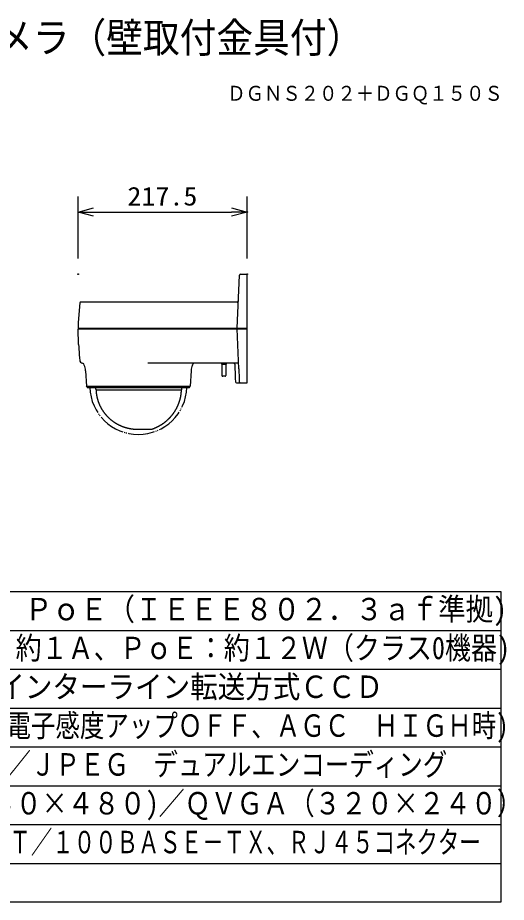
# Model space of a CAD drawing. Units: millimetres, scale not verified. Extents: x -63 to 63, y -57 to 57.
# Drawn here: x 0.4 to 63.2, y -56.5 to 57.4 of the extents above; entities that cross this region are included whole.
import ezdxf
from ezdxf.enums import TextEntityAlignment as Align

# ---------------------------------------------------------------- set-up
doc = ezdxf.new("R2010")
doc.units = ezdxf.units.MM
doc.header["$LTSCALE"] = 0.190236
doc.header["$PDMODE"] = 32
doc.header["$PDSIZE"] = 0.0951
doc.linetypes.add('LONG_DOUBLE_CHAIN', pattern=[21.8, 18, -1, 0.6, -0.6, 0.6, -1])
for name, color, linetype in [('0-0_MOJI1', 2, 'Continuous'), ('0-1_TOUROKU', 1, 'Continuous'), ('0-2_GAIKEI', 7, 'Continuous'), ('0-3_WAKU', 3, 'Continuous'), ('0-4_DEFPOINTS', 7, 'Continuous')]:
    doc.layers.add(name, color=color, linetype=linetype)
doc.styles.add('ＭＳ ゴシック', font='')
doc.styles.get('ＭＳ ゴシック').set_extended_font_data('MS Gothic')

# ---------------------------------------------------------------- blocks, each defined once
blk = doc.blocks.new('_OPEN30')
at = {"layer": '0-4_DEFPOINTS'}
blk.add_line((0, 0), (-1, 0), dxfattribs=at)
blk.add_lwpolyline([(-1, 0.26795), (0, 0), (-1, -0.26795)], dxfattribs=at)

msp = doc.modelspace()

# ---------------------------------------------------------------- linework, layer by layer
at = {"layer": '0-2_GAIKEI'}
for p, q in [((28.5659, 17.4281), (28.8597, 24.2445)), ((29.0095, 24.3881), (29.8659, 24.3881)), ((29.8659, 10.3881), (29.8659, 24.3881)), ((28.567, 20.7881), (8.4387, 20.7881)), ((8.1868, 15.3163), (8.1158, 17.3481)), ((8.2596, 17.4281), (8.2596, 17.3481)), ((28.7886, 12.1813), (28.5659, 17.3481)), ((8.9065, 12.6845), (8.8461, 12.8197)), ((28.6127, 12.9281), (17.071, 12.9281)), ((22.8252, 12.6845), (22.8816, 12.8109)), ((28.2621, 12.7845), (28.2889, 12.1625)), ((9.073, 11.9492), (9.1839, 9.9481)), ((22.6586, 11.9492), (22.5478, 9.9481)), ((28.5074, 10.3881), (29.8659, 10.3881)), ((9.2705, 9.7981), (9.1839, 9.9481)), ((9.2705, 9.7981), (22.4612, 9.7981)), ((22.4612, 9.7981), (22.5478, 9.9481))]:
    msp.add_line(p, q, dxfattribs=at)
at = {"layer": '0-2_GAIKEI', "color": 1}
for p, q in [((8.1158, 17.4281), (29.8659, 17.4281)), ((8.1158, 17.3481), (29.8659, 17.3481)), ((28.6861, 17.3481), (28.6861, 17.4281)), ((26.5408, 12.9281), (26.6158, 12.7781)), ((26.6158, 12.7781), (26.6158, 11.3281)), ((26.6158, 12.7781), (27.1158, 12.7781)), ((27.0158, 11.2281), (26.7158, 11.2281)), ((9.1839, 9.9481), (22.5478, 9.9481)), ((10.4268, 9.4677), (21.4189, 9.4677)), ((15.7728, 4.4189), (17.5886, 4.4189))]:
    msp.add_line(p, q, dxfattribs=at)
at = {"layer": '0-2_GAIKEI'}
for points in [[(8.3395, 20.7001), (8.1409, 18.1469), (8.1158, 17.4281)], [(28.8518, 10.5109), (28.8515, 10.5111), (28.8512, 10.5113), (28.851, 10.5115), (28.8507, 10.5117), (28.8504, 10.5119), (28.8502, 10.5121), (28.8499, 10.5123), (28.8496, 10.5125), (28.8494, 10.5127), (28.8491, 10.5129), (28.8489, 10.5131)], [(28.8621, 10.5033), (28.8619, 10.5035), (28.8616, 10.5037), (28.8613, 10.5039), (28.8611, 10.5041), (28.8608, 10.5043), (28.8605, 10.5045), (28.8603, 10.5047), (28.86, 10.5049), (28.8597, 10.5051), (28.8595, 10.5053), (28.8592, 10.5055), (28.8589, 10.5057), (28.8587, 10.5059), (28.8584, 10.5061), (28.8581, 10.5063), (28.8579, 10.5065), (28.8576, 10.5067), (28.8573, 10.5068), (28.8571, 10.507), (28.8568, 10.5072), (28.8565, 10.5074), (28.8563, 10.5076), (28.856, 10.5078), (28.8558, 10.508), (28.8555, 10.5082), (28.8552, 10.5084), (28.855, 10.5086), (28.8547, 10.5088), (28.8544, 10.509), (28.8542, 10.5092), (28.8539, 10.5094), (28.8536, 10.5096), (28.8534, 10.5098), (28.8531, 10.51), (28.8528, 10.5101), (28.8526, 10.5103), (28.8523, 10.5105), (28.852, 10.5107), (28.8518, 10.5109)]]:
    msp.add_lwpolyline(points, dxfattribs=at)
at = {"layer": '0-2_GAIKEI', "color": 1}
for points in [[(27.1908, 12.9281), (27.1158, 12.7781), (27.1158, 11.3281)], [(10.4241, 9.4676), (10.4265, 9.4323), (10.4289, 9.397), (10.4313, 9.3618), (10.4337, 9.3265), (10.4363, 9.2912), (10.439, 9.256), (10.4417, 9.2208), (10.4447, 9.1856), (10.4478, 9.1504), (10.4511, 9.1152), (10.4547, 9.0801), (10.4584, 9.045), (10.4625, 9.0099), (10.4668, 8.9748), (10.4714, 8.9398), (10.4763, 8.9048), (10.4815, 8.8699), (10.4871, 8.835), (10.4929, 8.8002), (10.499, 8.7654), (10.5054, 8.7306), (10.5121, 8.6959), (10.519, 8.6612), (10.5262, 8.6266), (10.5337, 8.592), (10.5414, 8.5575), (10.5494, 8.5231), (10.5576, 8.4887), (10.566, 8.4544), (10.5746, 8.4201), (10.5835, 8.3859), (10.5926, 8.3517), (10.6019, 8.3176), (10.6114, 8.2836), (10.6211, 8.2496), (10.6311, 8.2157), (10.6412, 8.1819), (10.6516, 8.1481), (10.6621, 8.1144)], [(21.1626, 8.0112), (21.1764, 8.054), (21.1898, 8.0969), (21.2029, 8.14), (21.2156, 8.1831), (21.228, 8.2264), (21.2401, 8.2697), (21.2517, 8.3132), (21.263, 8.3567), (21.2739, 8.4004), (21.2844, 8.4441), (21.2945, 8.4879), (21.3042, 8.5318), (21.3134, 8.5758), (21.3222, 8.6199), (21.3306, 8.6641), (21.3385, 8.7083), (21.3459, 8.7526), (21.3528, 8.7969), (21.3593, 8.8414), (21.3654, 8.8859), (21.371, 8.9304), (21.3763, 8.975), (21.3813, 9.0196), (21.3859, 9.0643), (21.3903, 9.109), (21.3944, 9.1538), (21.3983, 9.1986), (21.402, 9.2434), (21.4056, 9.2882), (21.409, 9.3331), (21.4124, 9.3779), (21.4157, 9.4228), (21.4189, 9.4677)], [(10.6621, 8.1144), (10.6729, 8.0808), (10.6839, 8.0472), (10.6951, 8.0137), (10.7065, 7.9802), (10.7181, 7.9468), (10.7299, 7.9135), (10.7419, 7.8803), (10.7541, 7.8472), (10.7666, 7.8141), (10.7793, 7.7811), (10.7922, 7.7482), (10.8054, 7.7155), (10.8188, 7.6828), (10.8324, 7.6502), (10.8463, 7.6177), (10.8604, 7.5853), (10.8747, 7.553), (10.8892, 7.5208), (10.904, 7.4887), (10.919, 7.4567), (10.9343, 7.4248), (10.9497, 7.393), (10.9654, 7.3614), (10.9813, 7.3298), (10.9974, 7.2984), (11.0138, 7.267), (11.0303, 7.2358), (11.0471, 7.2047), (11.064, 7.1737), (11.0812, 7.1428), (11.0986, 7.1121), (11.1162, 7.0814), (11.134, 7.0509), (11.1519, 7.0205), (11.1701, 6.9902), (11.1885, 6.96), (11.2071, 6.9299), (11.2259, 6.9), (11.2448, 6.8702)], [(20.3745, 6.4536), (20.4008, 6.49), (20.4268, 6.5267), (20.4524, 6.5636), (20.4778, 6.6007), (20.5029, 6.638), (20.5276, 6.6755), (20.552, 6.7132), (20.5762, 6.7512), (20.6, 6.7893), (20.6234, 6.8276), (20.6466, 6.8662), (20.6694, 6.9049), (20.6919, 6.9438), (20.7141, 6.9829), (20.7359, 7.0222), (20.7575, 7.0616), (20.7786, 7.1013), (20.7995, 7.1411), (20.82, 7.1811), (20.8402, 7.2213), (20.86, 7.2616), (20.8796, 7.3021), (20.8988, 7.3427), (20.9177, 7.3835), (20.9362, 7.4244), (20.9545, 7.4655), (20.9724, 7.5067), (20.99, 7.5481), (21.0073, 7.5896), (21.0243, 7.6312), (21.041, 7.6729), (21.0573, 7.7148), (21.0733, 7.7567), (21.089, 7.7989), (21.1044, 7.8411), (21.1194, 7.8834), (21.1342, 7.9259), (21.1486, 7.9685), (21.1626, 8.0112)], [(11.2448, 6.8702), (11.264, 6.8405), (11.2834, 6.811), (11.303, 6.7816), (11.3227, 6.7523), (11.3427, 6.7231), (11.3629, 6.6941), (11.3832, 6.6653), (11.4038, 6.6365), (11.4246, 6.6079), (11.4455, 6.5795), (11.4667, 6.5512), (11.488, 6.523), (11.5095, 6.495), (11.5312, 6.4671), (11.5531, 6.4393), (11.5752, 6.4118), (11.5974, 6.3843), (11.6199, 6.357), (11.6425, 6.3299), (11.6653, 6.3029), (11.6883, 6.276), (11.7114, 6.2494), (11.7348, 6.2228), (11.7583, 6.1965), (11.782, 6.1703), (11.8058, 6.1442), (11.8299, 6.1183), (11.8541, 6.0926), (11.8785, 6.067), (11.903, 6.0416), (11.9278, 6.0164), (11.9527, 5.9913), (11.9777, 5.9664), (12.0029, 5.9416), (12.0283, 5.9171), (12.0539, 5.8926), (12.0796, 5.8684), (12.1055, 5.8443), (12.1315, 5.8205)], [(12.1315, 5.8205), (12.1577, 5.7967), (12.184, 5.7732), (12.2105, 5.7498), (12.2372, 5.7266), (12.264, 5.7036), (12.291, 5.6808), (12.3181, 5.6581), (12.3453, 5.6356), (12.3727, 5.6133), (12.4003, 5.5912), (12.428, 5.5693), (12.4559, 5.5476), (12.4838, 5.526), (12.512, 5.5046), (12.5403, 5.4834), (12.5687, 5.4624), (12.5972, 5.4416), (12.6259, 5.421), (12.6547, 5.4006), (12.6837, 5.3803), (12.7128, 5.3603), (12.742, 5.3404), (12.7714, 5.3207), (12.8008, 5.3012), (12.8305, 5.282), (12.8602, 5.2629), (12.8901, 5.244), (12.92, 5.2253), (12.9502, 5.2068), (12.9804, 5.1885), (13.0107, 5.1705), (13.0412, 5.1526), (13.0718, 5.1349), (13.1025, 5.1174), (13.1333, 5.1001), (13.1642, 5.083), (13.1953, 5.0661), (13.2264, 5.0494), (13.2577, 5.033)], [(19.141, 5.2178), (19.1772, 5.2445), (19.2131, 5.2716), (19.2488, 5.2988), (19.2843, 5.3264), (19.3196, 5.3542), (19.3547, 5.3824), (19.3896, 5.4107), (19.4242, 5.4394), (19.4586, 5.4683), (19.4928, 5.4975), (19.5268, 5.5269), (19.5605, 5.5567), (19.594, 5.5866), (19.6272, 5.6169), (19.6602, 5.6474), (19.693, 5.6781), (19.7255, 5.7092), (19.7578, 5.7404), (19.7898, 5.772), (19.8216, 5.8038), (19.8531, 5.8358), (19.8843, 5.8681), (19.9153, 5.9007), (19.9461, 5.9335), (19.9765, 5.9665), (20.0067, 5.9998), (20.0367, 6.0333), (20.0664, 6.0671), (20.0958, 6.1011), (20.1249, 6.1353), (20.1538, 6.1698), (20.1823, 6.2045), (20.2107, 6.2394), (20.2387, 6.2745), (20.2664, 6.3099), (20.2939, 6.3455), (20.321, 6.3813), (20.3479, 6.4173), (20.3745, 6.4536)], [(13.2577, 5.033), (13.289, 5.0167), (13.3205, 5.0006), (13.352, 4.9847), (13.3837, 4.969), (13.4155, 4.9535), (13.4473, 4.9382), (13.4793, 4.9232), (13.5114, 4.9083), (13.5435, 4.8937), (13.5758, 4.8793), (13.6081, 4.8651), (13.6406, 4.8511), (13.6731, 4.8373), (13.7058, 4.8238), (13.7385, 4.8105), (13.7713, 4.7974), (13.8042, 4.7845), (13.8372, 4.7719), (13.8703, 4.7595), (13.9035, 4.7473), (13.9367, 4.7354), (13.97, 4.7236), (14.0035, 4.7121), (14.0369, 4.7009), (14.0705, 4.6898), (14.1041, 4.679), (14.1378, 4.6684), (14.1716, 4.658), (14.2054, 4.6478), (14.2393, 4.6378), (14.2733, 4.628), (14.3073, 4.6184), (14.3414, 4.609), (14.3755, 4.5998), (14.4096, 4.5908), (14.4438, 4.582), (14.4781, 4.5734), (14.5124, 4.565), (14.5468, 4.5568)], [(14.5468, 4.5568), (14.5812, 4.5488), (14.6157, 4.5411), (14.6502, 4.5335), (14.6848, 4.5261), (14.7194, 4.519), (14.7541, 4.5121), (14.7888, 4.5054), (14.8235, 4.4989), (14.8583, 4.4927), (14.8932, 4.4867), (14.9281, 4.4809), (14.963, 4.4754), (14.9979, 4.4701), (15.0329, 4.4651), (15.0679, 4.4604), (15.103, 4.456), (15.1381, 4.4518), (15.1732, 4.448), (15.2083, 4.4444), (15.2435, 4.4411), (15.2787, 4.4381), (15.3139, 4.4354), (15.3491, 4.4329), (15.3844, 4.4307), (15.4196, 4.4287), (15.4549, 4.4269), (15.4902, 4.4253), (15.5255, 4.4238), (15.5608, 4.4225), (15.5961, 4.4213), (15.6315, 4.4202), (15.6668, 4.4192), (15.7021, 4.4182), (15.7375, 4.4172), (15.7728, 4.4163)], [(17.5886, 4.4189), (17.6309, 4.4342), (17.6732, 4.4495), (17.7154, 4.4649), (17.7576, 4.4804), (17.7997, 4.4961), (17.8417, 4.512), (17.8837, 4.5281), (17.9255, 4.5445), (17.9672, 4.5611), (18.0088, 4.5782), (18.0502, 4.5956), (18.0914, 4.6134), (18.1325, 4.6316), (18.1734, 4.6502), (18.2141, 4.6692), (18.2547, 4.6885), (18.2952, 4.7081), (18.3354, 4.7281), (18.3756, 4.7484), (18.4155, 4.769), (18.4553, 4.7899), (18.495, 4.8111), (18.5345, 4.8326), (18.5738, 4.8543), (18.613, 4.8764), (18.6519, 4.8988), (18.6908, 4.9214), (18.7294, 4.9444), (18.7678, 4.9677), (18.8061, 4.9913), (18.8441, 5.0152), (18.882, 5.0394), (18.9196, 5.0639), (18.9571, 5.0888), (18.9943, 5.114), (19.0313, 5.1395), (19.0681, 5.1653), (19.1047, 5.1914), (19.141, 5.2178)]]:
    msp.add_lwpolyline(points, dxfattribs=at)
at = {"layer": '0-2_GAIKEI'}
for centre, radius, start, end in [((29.0095, 24.2381), 0.15, 90, 177.53188), ((8.4387, 20.6881), 0.1, 90, 173.10751), ((28.567, 20.9381), 0.15, 270, 357.53188), ((58.2339, 17.4755), 50.0937, 182.47045, 183.87505), ((38.1685, 16.3633), 30.0001, 184.3455, 185.79798), ((8.7697, 13.3781), 0.45, 185.79798, 260.65593), ((8.6641, 12.7367), 0.2, 24.5237, 80.65593), ((7.0741, 11.883), 2, 1.89551, 23.62365), ((24.6576, 11.883), 2, 156.37635, 178.10449), ((23.0636, 12.7281), 0.2, 90, 155.53514), ((28.1122, 12.7781), 0.15, 2.46812, 90), ((28.6127, 12.7781), 0.15, 2.46808, 90), ((108.7481, 14.7295), 80.5001, 181.82736, 182.9902), ((108.7481, 14.7295), 80.0001, 181.82536, 183.00894), ((28.5074, 10.5381), 0.15, 182.9902, 270), ((29.008, 10.5381), 0.15, 183.00959, 270.00005)]:
    msp.add_arc(centre, radius, start, end, dxfattribs=at)
at = {"layer": '0-2_GAIKEI', "color": 1}
for centre, radius, start, end in [((26.7158, 11.3281), 0.1, 180, 270), ((27.0158, 11.3281), 0.1, 270, 0), ((-29.5445, 7.9505), 40.0001, 2.17369, 2.64733), ((61.3902, 7.9505), 40.0001, 177.35267, 177.82631)]:
    msp.add_arc(centre, radius, start, end, dxfattribs=at)
at = {"layer": '0-2_GAIKEI', "linetype": 'LONG_DOUBLE_CHAIN'}
msp.add_arc((15.8658, 9.9981), 6.25, 181.83378, 358.16622, dxfattribs=at)
at = {"layer": '0-3_WAKU'}
for p, q in [((8.1158, 26.3864), (8.1158, 34.3864)), ((29.8659, 26.3864), (29.8659, 34.3864)), ((10.1158, 32.3864), (27.8659, 32.3864))]:
    msp.add_line(p, q, dxfattribs=at)
at = {"layer": '0-3_WAKU', "color": 4}
for p, q in [((-62.5001, -16.5), (62.5001, -16.5)), ((62.5001, -16.5), (62.5001, -56.5001)), ((62.5001, -56.5001), (-62.5001, -56.5001))]:
    msp.add_line(p, q, dxfattribs=at)
at = {"layer": '0-3_WAKU', "color": 1}
for p, q in [((-62.5001, -21.5), (62.5001, -21.5)), ((-62.5001, -26.5), (62.5001, -26.5)), ((-62.5001, -31.5001), (62.5001, -31.5001)), ((-62.5001, -36.5001), (62.5001, -36.5001)), ((-62.5001, -41.5001), (62.5001, -41.5001)), ((-62.5001, -46.5001), (62.5001, -46.5001)), ((-62.5001, -51.5001), (62.5001, -51.5001))]:
    msp.add_line(p, q, dxfattribs=at)
at = {"layer": '0-4_DEFPOINTS'}
for p in [(29.8659, 32.3864), (8.1158, 24.3864), (29.8659, 24.3864)]:
    msp.add_point(p, dxfattribs=at)

# ---------------------------------------------------------------- block references
at = {"layer": '0-3_WAKU', "xscale": 2, "yscale": 2, "rotation": 180}
msp.add_blockref('_OPEN30', (8.1158, 32.3864), dxfattribs=at)
at = {"layer": '0-3_WAKU', "xscale": 2, "yscale": 2}
msp.add_blockref('_OPEN30', (29.8659, 32.3864), dxfattribs=at)

# ---------------------------------------------------------------- texts
at = {"layer": '0-0_MOJI1', "style": 'ＭＳ ゴシック'}
for s, height, width, p in [('ネットワークカメラ（壁取付金具付）', 3.848, 0.9, (-35.5001, 51.7599)), ('ＤＣ１２Ｖ、ＰｏＥ（ＩＥＥＥ８０２．３ａｆ準拠)', 2.887, 0.9, (-20, -21.0552)), ('ＤＣ１２Ｖ：約１Ａ、ＰｏＥ：約１２Ｗ（クラス0機器)', 2.887, 0.85, (-20, -26.0552)), ('１／４型\u3000インターライン転送方式ＣＣＤ', 2.887, 0.9, (-20, -31.0552)), ('０．７ｌｘ（電子感度アップＯＦＦ、ＡＧＣ\u3000ＨＩＧＨ時)', 2.887, 0.8, (-20, -36.0552)), ('ＭＰＥＧ－４／ＪＰＥＧ\u3000デュアルエンコーディング', 2.887, 0.8, (-20, -41.0552)), ('ＶＧＡ（６４０×４８０)／ＱＶＧＡ（３２０×２４０）', 2.887, 0.85, (-20, -46.0552)), ('１０ＢＡＳＥ－Ｔ／１００ＢＡＳＥ－ＴＸ、ＲＪ４５コネクター', 2.886, 0.7, (-20, -51.0552))]:
    msp.add_text(s, height=height, dxfattribs=dict(at, width=width)).set_placement(p, align=Align.BOTTOM_LEFT)
at = {"layer": '0-1_TOUROKU', "style": 'ＭＳ ゴシック', "width": 0.9}
msp.add_text('ＤＧＮＳ２０２＋ＤＧＱ１５０Ｓ', height=1.925, dxfattribs=at).set_placement((27.3, 46.13), align=Align.BOTTOM_LEFT)
at = {"layer": '0-3_WAKU', "style": 'ＭＳ ゴシック', "width": 1.1}
msp.add_text('217.5', height=2.406, dxfattribs=at).set_placement((14.4633, 32.496), align=Align.BOTTOM_LEFT)

doc.saveas('drawing.dxf')
